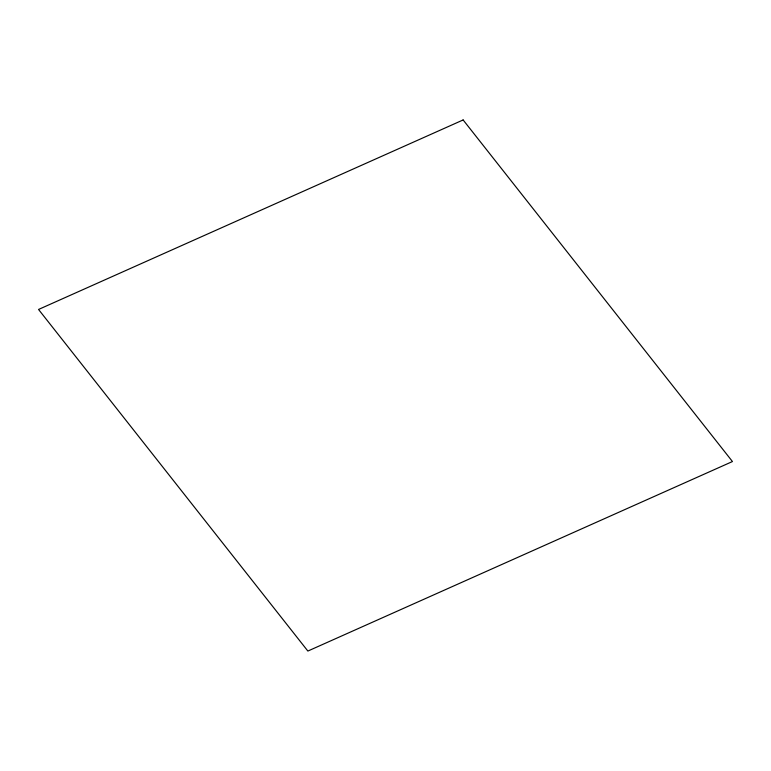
<?xml version="1.0" encoding="UTF-8"?>
<svg xmlns="http://www.w3.org/2000/svg" width="771" height="771" viewBox="0 0 771 771"><rect width="100%" height="100%" fill="white"/><g stroke="black" fill="none" stroke-linecap="round" stroke-linejoin="round"><path stroke-width="1.16" d="M463.13 119.948L38.55 309.46L307.87 651.052L732.45 461.54L463.13 119.948"/></g></svg>
